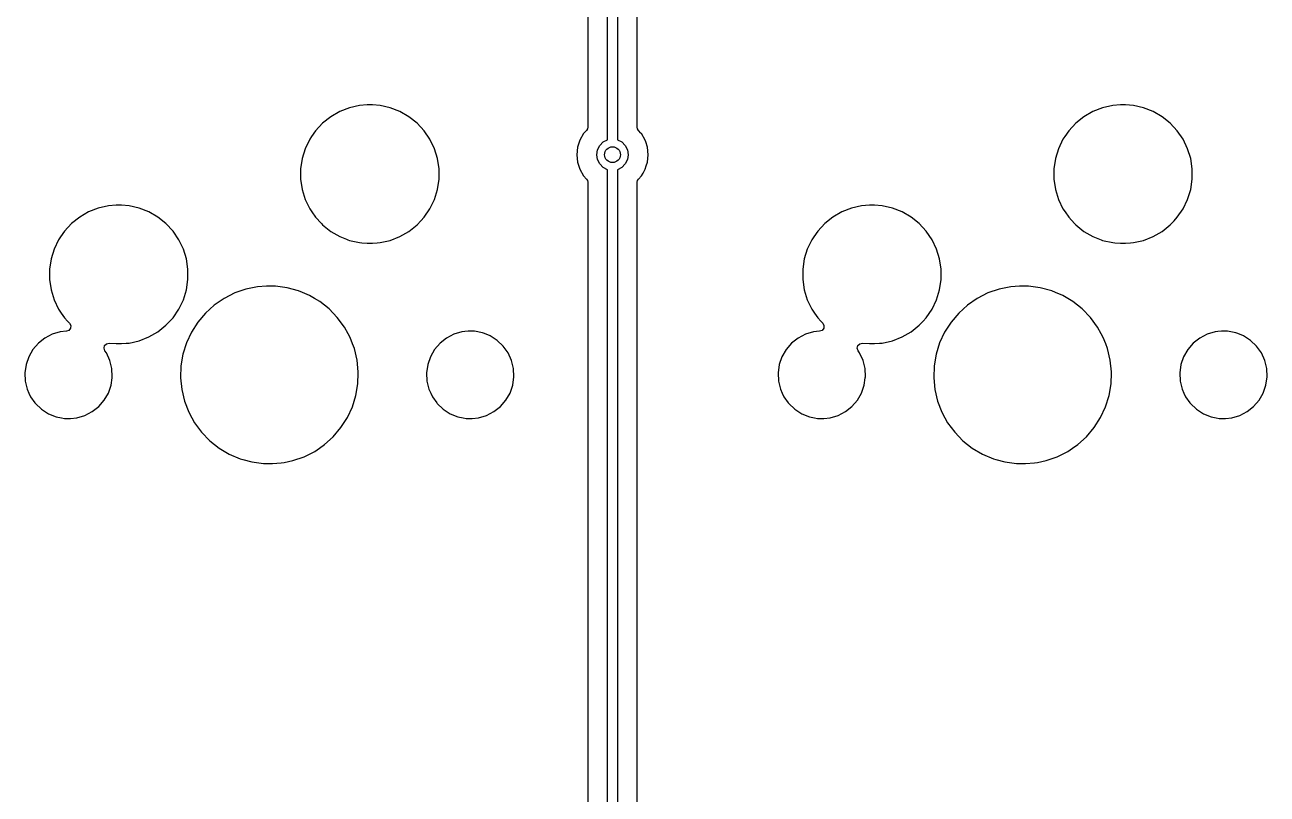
# Model space of a CAD drawing. Extents: x 30 to 259, y -142 to -25.
# Drawn here: x 137.88 to 169.3, y -83.23 to -63.77 of the extents above; entities that cross this region are included whole.
import ezdxf

# ---------------------------------------------------------------- set-up
doc = ezdxf.new("R2010")
doc.units = 0
doc.layers.add('BLACK', color=7, linetype='CONTINUOUS')

msp = doc.modelspace()

# ---------------------------------------------------------------- linework, layer by layer
at = {"layer": 'BLACK', "linetype": 'CONTINUOUS'}
for p, q in [((152.615, -66.6763), (152.615, -47.8777)), ((152.865, -47.8777), (152.865, -66.6763)), ((152.114, -48.1967), (152.114, -66.3573)), ((153.365, -66.3573), (153.365, -53.5224)), ((145.841, -65.9634), (145.614, -66.0946)), ((146.085, -65.8676), (145.841, -65.9634)), ((146.341, -65.8092), (146.085, -65.8676)), ((146.537, -65.7945), (146.341, -65.8092)), ((146.668, -65.7945), (146.537, -65.7945)), ((146.537, -65.7945), (146.537, -65.7945)), ((146.864, -65.8092), (146.668, -65.7945)), ((146.668, -65.7945), (146.668, -65.7945)), ((147.12, -65.8676), (146.864, -65.8092)), ((147.364, -65.9634), (147.12, -65.8676)), ((147.591, -66.0946), (147.364, -65.9634)), ((164.891, -65.9634), (164.664, -66.0946)), ((165.135, -65.8676), (164.891, -65.9634)), ((165.391, -65.8092), (165.135, -65.8676)), ((165.587, -65.7945), (165.391, -65.8092)), ((165.718, -65.7945), (165.587, -65.7945)), ((165.587, -65.7945), (165.587, -65.7945)), ((165.914, -65.8092), (165.718, -65.7945)), ((165.718, -65.7945), (165.718, -65.7945)), ((166.17, -65.8676), (165.914, -65.8092)), ((166.414, -65.9634), (166.17, -65.8676)), ((166.641, -66.0946), (166.414, -65.9634)), ((145.409, -66.2582), (145.23, -66.4505)), ((145.614, -66.0946), (145.409, -66.2582)), ((147.796, -66.2582), (147.591, -66.0946)), ((147.591, -66.0946), (147.591, -66.0946)), ((147.975, -66.4505), (147.796, -66.2582)), ((147.796, -66.2582), (147.796, -66.2582)), ((147.796, -66.2582), (147.796, -66.2582)), ((164.459, -66.2582), (164.28, -66.4505)), ((164.664, -66.0946), (164.459, -66.2582)), ((166.846, -66.2582), (166.641, -66.0946)), ((166.641, -66.0946), (166.641, -66.0946)), ((167.025, -66.4505), (166.846, -66.2582)), ((166.846, -66.2582), (166.846, -66.2582)), ((166.846, -66.2582), (166.846, -66.2582)), ((145.13, -66.5979), (145.082, -66.6673)), ((145.23, -66.4505), (145.13, -66.5979)), ((148.123, -66.6673), (147.975, -66.4505)), ((147.975, -66.4505), (147.975, -66.4505)), ((147.975, -66.4505), (147.975, -66.4505)), ((152.007, -66.5238), (151.913, -66.6877)), ((152.05, -66.4771), (152.007, -66.5238)), ((152.083, -66.4403), (152.05, -66.4771)), ((152.106, -66.4018), (152.083, -66.4403)), ((152.114, -66.3573), (152.106, -66.4018)), ((153.374, -66.4018), (153.365, -66.3573)), ((153.397, -66.4403), (153.374, -66.4018)), ((153.459, -66.5092), (153.397, -66.4403)), ((153.473, -66.5238), (153.459, -66.5092)), ((153.567, -66.6877), (153.473, -66.5238)), ((164.18, -66.5979), (164.132, -66.6673)), ((164.28, -66.4505), (164.18, -66.5979)), ((167.173, -66.6673), (167.025, -66.4505)), ((167.025, -66.4505), (167.025, -66.4505)), ((167.025, -66.4505), (167.025, -66.4505)), ((144.968, -66.9037), (144.891, -67.1544)), ((145.082, -66.6673), (144.968, -66.9037)), ((148.237, -66.9037), (148.123, -66.6673)), ((148.314, -67.1544), (148.237, -66.9037)), ((151.854, -66.8677), (151.835, -67.056)), ((151.913, -66.6877), (151.854, -66.8677)), ((152.36, -66.9324), (152.416, -66.8209)), ((152.416, -66.8209), (152.505, -66.7324)), ((152.505, -66.7324), (152.615, -66.6763)), ((152.865, -66.6763), (152.975, -66.7324)), ((152.975, -66.7324), (153.064, -66.8209)), ((153.064, -66.8209), (153.12, -66.9324)), ((153.581, -66.7313), (153.567, -66.6877)), ((153.626, -66.8677), (153.581, -66.7313)), ((153.645, -67.056), (153.626, -66.8677)), ((164.018, -66.9037), (163.941, -67.1544)), ((164.132, -66.6673), (164.018, -66.9037)), ((167.287, -66.9037), (167.173, -66.6673)), ((167.364, -67.1544), (167.287, -66.9037)), ((144.891, -67.1544), (144.852, -67.4138)), ((148.353, -67.4138), (148.314, -67.1544)), ((151.835, -67.056), (151.854, -67.2443)), ((152.34, -67.056), (152.36, -66.9324)), ((152.36, -67.1796), (152.34, -67.056)), ((152.416, -67.2911), (152.36, -67.1796)), ((153.12, -67.1796), (153.064, -67.2911)), ((153.12, -66.9324), (153.14, -67.056)), ((153.14, -67.056), (153.12, -67.1796)), ((153.626, -67.2443), (153.645, -67.056)), ((163.941, -67.1544), (163.902, -67.4138)), ((167.403, -67.4138), (167.364, -67.1544)), ((144.852, -67.4138), (144.852, -67.6762)), ((148.353, -67.6762), (148.353, -67.4138)), ((151.854, -67.2443), (151.913, -67.4243)), ((151.913, -67.4243), (152.007, -67.5882)), ((152.505, -67.3796), (152.416, -67.2911)), ((152.615, -67.4357), (152.505, -67.3796)), ((152.615, -86.7423), (152.615, -67.4357)), ((152.975, -67.3796), (152.865, -67.4357)), ((152.865, -67.4357), (152.865, -86.7423)), ((153.064, -67.2911), (152.975, -67.3796)), ((153.473, -67.5882), (153.512, -67.52)), ((153.512, -67.52), (153.567, -67.4243)), ((153.567, -67.4243), (153.594, -67.3417)), ((153.594, -67.3417), (153.626, -67.2443)), ((163.902, -67.4138), (163.902, -67.6762)), ((167.403, -67.6762), (167.403, -67.4138)), ((144.852, -67.6762), (144.891, -67.9356)), ((148.314, -67.9356), (148.353, -67.6762)), ((152.007, -67.5882), (152.007, -67.5882)), ((152.007, -67.5882), (152.083, -67.6717)), ((152.083, -67.6717), (152.106, -67.7102)), ((152.106, -67.7102), (152.114, -67.7547)), ((152.114, -67.7547), (152.114, -86.4233)), ((153.365, -67.7547), (153.374, -67.7102)), ((153.365, -72.5724), (153.365, -67.7547)), ((153.374, -67.7102), (153.395, -67.6762)), ((153.395, -67.6762), (153.397, -67.6717)), ((153.397, -67.6717), (153.473, -67.5882)), ((163.902, -67.6762), (163.941, -67.9356)), ((167.364, -67.9356), (167.403, -67.6762)), ((144.891, -67.9356), (144.968, -68.1863)), ((148.237, -68.1863), (148.314, -67.9356)), ((163.941, -67.9356), (164.018, -68.1863)), ((167.287, -68.1863), (167.364, -67.9356)), ((139.735, -68.4076), (139.491, -68.5034)), ((139.991, -68.3492), (139.735, -68.4076)), ((140.187, -68.3345), (139.991, -68.3492)), ((140.318, -68.3345), (140.187, -68.3345)), ((140.187, -68.3345), (140.187, -68.3345)), ((140.514, -68.3492), (140.318, -68.3345)), ((140.318, -68.3345), (140.318, -68.3345)), ((140.77, -68.4076), (140.514, -68.3492)), ((141.014, -68.5034), (140.77, -68.4076)), ((144.968, -68.1863), (145.082, -68.4227)), ((145.082, -68.4227), (145.137, -68.5034)), ((147.975, -68.6395), (148.123, -68.4227)), ((148.123, -68.4227), (148.237, -68.1863)), ((158.785, -68.4076), (158.541, -68.5034)), ((159.041, -68.3492), (158.785, -68.4076)), ((159.237, -68.3345), (159.041, -68.3492)), ((159.368, -68.3345), (159.237, -68.3345)), ((159.237, -68.3345), (159.237, -68.3345)), ((159.564, -68.3492), (159.368, -68.3345)), ((159.368, -68.3345), (159.368, -68.3345)), ((159.82, -68.4076), (159.564, -68.3492)), ((160.064, -68.5034), (159.82, -68.4076)), ((164.018, -68.1863), (164.132, -68.4227)), ((164.132, -68.4227), (164.187, -68.5034)), ((167.025, -68.6395), (167.173, -68.4227)), ((167.173, -68.4227), (167.287, -68.1863)), ((139.059, -68.7982), (138.88, -68.9905)), ((139.264, -68.6346), (139.059, -68.7982)), ((139.491, -68.5034), (139.264, -68.6346)), ((141.241, -68.6346), (141.014, -68.5034)), ((141.446, -68.7982), (141.241, -68.6346)), ((141.241, -68.6346), (141.241, -68.6346)), ((141.625, -68.9905), (141.446, -68.7982)), ((141.446, -68.7982), (141.446, -68.7982)), ((141.446, -68.7982), (141.446, -68.7982)), ((145.137, -68.5034), (145.23, -68.6395)), ((145.23, -68.6395), (145.377, -68.7982)), ((145.377, -68.7982), (145.409, -68.8318)), ((147.796, -68.8318), (147.896, -68.7248)), ((147.896, -68.7248), (147.975, -68.6395)), ((147.975, -68.6395), (147.975, -68.6395)), ((147.975, -68.6395), (147.975, -68.6395)), ((158.109, -68.7982), (157.93, -68.9905)), ((158.314, -68.6346), (158.109, -68.7982)), ((158.541, -68.5034), (158.314, -68.6346)), ((160.291, -68.6346), (160.064, -68.5034)), ((160.496, -68.7982), (160.291, -68.6346)), ((160.291, -68.6346), (160.291, -68.6346)), ((160.675, -68.9905), (160.496, -68.7982)), ((160.496, -68.7982), (160.496, -68.7982)), ((160.496, -68.7982), (160.496, -68.7982)), ((164.187, -68.5034), (164.28, -68.6395)), ((164.28, -68.6395), (164.427, -68.7982)), ((164.427, -68.7982), (164.459, -68.8318)), ((166.846, -68.8318), (166.946, -68.7248)), ((166.946, -68.7248), (167.025, -68.6395)), ((167.025, -68.6395), (167.025, -68.6395)), ((167.025, -68.6395), (167.025, -68.6395)), ((138.88, -68.9905), (138.78, -69.1379)), ((141.773, -69.2073), (141.625, -68.9905)), ((141.625, -68.9905), (141.625, -68.9905)), ((141.625, -68.9905), (141.625, -68.9905)), ((145.409, -68.8318), (145.614, -68.9954)), ((145.614, -68.9954), (145.841, -69.1266)), ((147.364, -69.1266), (147.591, -68.9954)), ((147.591, -68.9954), (147.796, -68.8318)), ((157.93, -68.9905), (157.83, -69.1379)), ((160.823, -69.2073), (160.675, -68.9905)), ((160.675, -68.9905), (160.675, -68.9905)), ((160.675, -68.9905), (160.675, -68.9905)), ((164.459, -68.8318), (164.664, -68.9954)), ((164.664, -68.9954), (164.891, -69.1266)), ((166.414, -69.1266), (166.641, -68.9954)), ((166.641, -68.9954), (166.846, -68.8318)), ((138.732, -69.2073), (138.618, -69.4437)), ((138.78, -69.1379), (138.732, -69.2073)), ((141.887, -69.4437), (141.773, -69.2073)), ((145.841, -69.1266), (146.009, -69.1926)), ((146.009, -69.1926), (146.047, -69.2073)), ((146.047, -69.2073), (146.085, -69.2224)), ((146.085, -69.2224), (146.341, -69.2808)), ((146.341, -69.2808), (146.397, -69.285)), ((146.397, -69.285), (146.537, -69.2955)), ((146.537, -69.2955), (146.537, -69.2955)), ((146.537, -69.2955), (146.668, -69.2955)), ((146.668, -69.2955), (146.791, -69.2863)), ((146.668, -69.2955), (146.668, -69.2955)), ((146.791, -69.2863), (146.864, -69.2808)), ((146.864, -69.2808), (147.12, -69.2224)), ((147.12, -69.2224), (147.364, -69.1266)), ((157.782, -69.2073), (157.668, -69.4437)), ((157.83, -69.1379), (157.782, -69.2073)), ((160.937, -69.4437), (160.823, -69.2073)), ((164.891, -69.1266), (165.059, -69.1926)), ((165.059, -69.1926), (165.097, -69.2073)), ((165.097, -69.2073), (165.135, -69.2224)), ((165.135, -69.2224), (165.391, -69.2808)), ((165.391, -69.2808), (165.447, -69.285)), ((165.447, -69.285), (165.587, -69.2955)), ((165.587, -69.2955), (165.587, -69.2955)), ((165.587, -69.2955), (165.718, -69.2955)), ((165.718, -69.2955), (165.841, -69.2863)), ((165.718, -69.2955), (165.718, -69.2955)), ((165.841, -69.2863), (165.914, -69.2808)), ((165.914, -69.2808), (166.17, -69.2224)), ((166.17, -69.2224), (166.414, -69.1266)), ((138.541, -69.6944), (138.502, -69.9538)), ((138.618, -69.4437), (138.541, -69.6944)), ((141.964, -69.6944), (141.887, -69.4437)), ((142.003, -69.9538), (141.964, -69.6944)), ((157.591, -69.6944), (157.552, -69.9538)), ((157.668, -69.4437), (157.591, -69.6944)), ((161.014, -69.6944), (160.937, -69.4437)), ((161.053, -69.9538), (161.014, -69.6944)), ((138.502, -69.9538), (138.502, -70.2162)), ((142.003, -70.2162), (142.003, -69.9538)), ((157.552, -69.9538), (157.552, -70.2162)), ((161.053, -70.2162), (161.053, -69.9538)), ((138.502, -70.2162), (138.541, -70.4756)), ((141.964, -70.4756), (142.003, -70.2162)), ((143.987, -70.3806), (143.763, -70.3956)), ((144.213, -70.3806), (143.987, -70.3806)), ((143.987, -70.3806), (143.987, -70.3806)), ((144.511, -70.4207), (144.213, -70.3806)), ((157.552, -70.2162), (157.591, -70.4756)), ((161.014, -70.4756), (161.053, -70.2162)), ((163.037, -70.3806), (162.813, -70.3956)), ((163.263, -70.3806), (163.037, -70.3806)), ((163.037, -70.3806), (163.037, -70.3806)), ((163.561, -70.4207), (163.263, -70.3806)), ((138.541, -70.4756), (138.618, -70.7263)), ((141.887, -70.7263), (141.964, -70.4756)), ((142.916, -70.6896), (142.668, -70.8597)), ((143.184, -70.5541), (142.916, -70.6896)), ((143.468, -70.4555), (143.184, -70.5541)), ((143.763, -70.3956), (143.468, -70.4555)), ((144.8, -70.5), (144.511, -70.4207)), ((144.511, -70.4207), (144.511, -70.4207)), ((144.511, -70.4207), (144.511, -70.4207)), ((144.896, -70.5406), (144.8, -70.5)), ((145.077, -70.6173), (144.896, -70.5406)), ((145.206, -70.6939), (145.077, -70.6173)), ((145.336, -70.7705), (145.206, -70.6939)), ((157.591, -70.4756), (157.668, -70.7263)), ((160.937, -70.7263), (161.014, -70.4756)), ((161.966, -70.6896), (161.718, -70.8597)), ((162.234, -70.5541), (161.966, -70.6896)), ((162.518, -70.4555), (162.234, -70.5541)), ((162.813, -70.3956), (162.518, -70.4555)), ((163.85, -70.5), (163.561, -70.4207)), ((163.561, -70.4207), (163.561, -70.4207)), ((163.561, -70.4207), (163.561, -70.4207)), ((163.946, -70.5406), (163.85, -70.5)), ((164.127, -70.6173), (163.946, -70.5406)), ((164.256, -70.6939), (164.127, -70.6173)), ((164.386, -70.7705), (164.256, -70.6939)), ((138.618, -70.7263), (138.732, -70.9627)), ((138.732, -70.9627), (138.799, -71.0612)), ((141.625, -71.1795), (141.773, -70.9627)), ((141.773, -70.9627), (141.887, -70.7263)), ((142.668, -70.8597), (142.446, -71.0612)), ((145.571, -70.9567), (145.336, -70.7705)), ((145.336, -70.7705), (145.336, -70.7705)), ((145.336, -70.7705), (145.336, -70.7705)), ((145.78, -71.1727), (145.571, -70.9567)), ((157.668, -70.7263), (157.782, -70.9627)), ((157.782, -70.9627), (157.849, -71.0612)), ((160.675, -71.1795), (160.823, -70.9627)), ((160.823, -70.9627), (160.937, -70.7263)), ((161.718, -70.8597), (161.496, -71.0612)), ((164.621, -70.9567), (164.386, -70.7705)), ((164.386, -70.7705), (164.386, -70.7705)), ((164.386, -70.7705), (164.386, -70.7705)), ((164.83, -71.1727), (164.621, -70.9567)), ((138.799, -71.0612), (138.88, -71.1795)), ((138.88, -71.1795), (138.959, -71.2646)), ((138.959, -71.2646), (139.007, -71.316)), ((139.007, -71.316), (139.038, -71.3767)), ((141.446, -71.3718), (141.546, -71.2648)), ((141.546, -71.2648), (141.625, -71.1795)), ((141.625, -71.1795), (141.625, -71.1795)), ((141.625, -71.1795), (141.625, -71.1795)), ((142.252, -71.2907), (142.09, -71.544)), ((142.446, -71.0612), (142.252, -71.2907)), ((145.959, -71.4146), (145.78, -71.1727)), ((157.849, -71.0612), (157.93, -71.1795)), ((157.93, -71.1795), (158.009, -71.2646)), ((158.009, -71.2646), (158.057, -71.316)), ((158.057, -71.316), (158.088, -71.3767)), ((160.496, -71.3718), (160.596, -71.2648)), ((160.596, -71.2648), (160.675, -71.1795)), ((160.675, -71.1795), (160.675, -71.1795)), ((160.675, -71.1795), (160.675, -71.1795)), ((161.302, -71.2907), (161.14, -71.544)), ((161.496, -71.0612), (161.302, -71.2907)), ((165.009, -71.4146), (164.83, -71.1727)), ((138.571, -71.5978), (138.384, -71.6942)), ((138.773, -71.5386), (138.571, -71.5978)), ((138.928, -71.5238), (138.773, -71.5386)), ((138.991, -71.499), (138.928, -71.5238)), ((139.032, -71.4445), (138.991, -71.499)), ((139.038, -71.3767), (139.032, -71.4445)), ((141.014, -71.6666), (141.241, -71.5354)), ((141.241, -71.5354), (141.446, -71.3718)), ((142.09, -71.544), (141.963, -71.8165)), ((146.053, -71.5869), (145.959, -71.4146)), ((146.103, -71.6781), (146.053, -71.5869)), ((148.731, -71.5978), (148.544, -71.6942)), ((148.933, -71.5386), (148.731, -71.5978)), ((149.003, -71.5319), (148.933, -71.5386)), ((149.09, -71.5236), (149.003, -71.5319)), ((149.248, -71.5236), (149.09, -71.5236)), ((149.454, -71.5634), (149.248, -71.5236)), ((149.248, -71.5236), (149.248, -71.5236)), ((149.503, -71.583), (149.454, -71.5634)), ((149.454, -71.5634), (149.454, -71.5634)), ((149.454, -71.5634), (149.454, -71.5634)), ((149.649, -71.6416), (149.503, -71.583)), ((157.621, -71.5978), (157.434, -71.6942)), ((157.823, -71.5386), (157.621, -71.5978)), ((157.978, -71.5238), (157.823, -71.5386)), ((158.041, -71.499), (157.978, -71.5238)), ((158.082, -71.4445), (158.041, -71.499)), ((158.088, -71.3767), (158.082, -71.4445)), ((160.064, -71.6666), (160.291, -71.5354)), ((160.291, -71.5354), (160.496, -71.3718)), ((161.14, -71.544), (161.013, -71.8165)), ((165.103, -71.5869), (165.009, -71.4146)), ((165.153, -71.6781), (165.103, -71.5869)), ((167.781, -71.5978), (167.594, -71.6942)), ((167.983, -71.5386), (167.781, -71.5978)), ((168.053, -71.5319), (167.983, -71.5386)), ((168.14, -71.5236), (168.053, -71.5319)), ((168.298, -71.5236), (168.14, -71.5236)), ((168.504, -71.5634), (168.298, -71.5236)), ((168.298, -71.5236), (168.298, -71.5236)), ((168.553, -71.583), (168.504, -71.5634)), ((168.504, -71.5634), (168.504, -71.5634)), ((168.504, -71.5634), (168.504, -71.5634)), ((168.699, -71.6416), (168.553, -71.583)), ((138.219, -71.8243), (138.081, -71.9832)), ((138.384, -71.6942), (138.219, -71.8243)), ((139.88, -71.9526), (139.895, -71.8852)), ((139.902, -72.018), (139.88, -71.9526)), ((139.895, -71.8852), (139.945, -71.8368)), ((139.945, -71.8368), (140.013, -71.8224)), ((140.013, -71.8224), (140.187, -71.8355)), ((140.187, -71.8355), (140.187, -71.8355)), ((140.187, -71.8355), (140.318, -71.8355)), ((140.318, -71.8355), (140.441, -71.8263)), ((140.318, -71.8355), (140.318, -71.8355)), ((140.441, -71.8263), (140.514, -71.8208)), ((140.514, -71.8208), (140.77, -71.7624)), ((140.77, -71.7624), (141.014, -71.6666)), ((141.963, -71.8165), (141.874, -72.1035)), ((146.164, -71.8368), (146.103, -71.6781)), ((146.211, -71.9586), (146.164, -71.8368)), ((148.379, -71.8243), (148.241, -71.9832)), ((148.544, -71.6942), (148.379, -71.8243)), ((149.826, -71.7553), (149.649, -71.6416)), ((149.979, -71.9005), (149.826, -71.7553)), ((149.826, -71.7553), (149.826, -71.7553)), ((149.826, -71.7553), (149.826, -71.7553)), ((150.101, -72.0718), (149.979, -71.9005)), ((149.979, -71.9005), (149.979, -71.9005)), ((157.269, -71.8243), (157.131, -71.9832)), ((157.434, -71.6942), (157.269, -71.8243)), ((158.93, -71.9526), (158.945, -71.8852)), ((158.952, -72.018), (158.93, -71.9526)), ((158.945, -71.8852), (158.995, -71.8368)), ((158.995, -71.8368), (159.063, -71.8224)), ((159.063, -71.8224), (159.237, -71.8355)), ((159.237, -71.8355), (159.237, -71.8355)), ((159.237, -71.8355), (159.368, -71.8355)), ((159.368, -71.8355), (159.491, -71.8263)), ((159.368, -71.8355), (159.368, -71.8355)), ((159.491, -71.8263), (159.564, -71.8208)), ((159.564, -71.8208), (159.82, -71.7624)), ((159.82, -71.7624), (160.064, -71.6666)), ((161.013, -71.8165), (160.924, -72.1035)), ((165.214, -71.8368), (165.153, -71.6781)), ((165.261, -71.9586), (165.214, -71.8368)), ((167.429, -71.8243), (167.291, -71.9832)), ((167.594, -71.6942), (167.429, -71.8243)), ((168.876, -71.7553), (168.699, -71.6416)), ((169.029, -71.9005), (168.876, -71.7553)), ((168.876, -71.7553), (168.876, -71.7553)), ((168.876, -71.7553), (168.876, -71.7553)), ((169.151, -72.0718), (169.029, -71.9005)), ((169.029, -71.9005), (169.029, -71.9005)), ((137.976, -72.1654), (137.907, -72.3642)), ((138.081, -71.9832), (137.976, -72.1654)), ((139.941, -72.0718), (139.902, -72.018)), ((140.028, -72.2631), (139.941, -72.0718)), ((139.941, -72.0718), (139.941, -72.0718)), ((139.941, -72.0718), (139.941, -72.0718)), ((140.078, -72.4675), (140.028, -72.2631)), ((141.874, -72.1035), (141.824, -72.3998)), ((146.281, -72.2509), (146.211, -71.9586)), ((146.311, -72.5498), (146.281, -72.2509)), ((148.136, -72.1654), (148.067, -72.3642)), ((148.241, -71.9832), (148.136, -72.1654)), ((150.188, -72.2631), (150.101, -72.0718)), ((150.101, -72.0718), (150.101, -72.0718)), ((150.101, -72.0718), (150.101, -72.0718)), ((150.238, -72.4675), (150.188, -72.2631)), ((157.026, -72.1654), (156.957, -72.3642)), ((157.131, -71.9832), (157.026, -72.1654)), ((158.991, -72.0718), (158.952, -72.018)), ((159.078, -72.2631), (158.991, -72.0718)), ((158.991, -72.0718), (158.991, -72.0718)), ((158.991, -72.0718), (158.991, -72.0718)), ((159.128, -72.4675), (159.078, -72.2631)), ((160.924, -72.1035), (160.874, -72.3998)), ((165.331, -72.2509), (165.261, -71.9586)), ((165.361, -72.5498), (165.331, -72.2509)), ((167.186, -72.1654), (167.117, -72.3642)), ((167.291, -71.9832), (167.186, -72.1654)), ((169.238, -72.2631), (169.151, -72.0718)), ((169.151, -72.0718), (169.151, -72.0718)), ((169.151, -72.0718), (169.151, -72.0718)), ((169.288, -72.4675), (169.238, -72.2631)), ((137.907, -72.3642), (137.877, -72.5724)), ((137.877, -72.5724), (137.887, -72.7825)), ((137.877, -72.5724), (137.877, -72.5724)), ((140.088, -72.6776), (140.078, -72.4675)), ((141.824, -72.3998), (141.814, -72.7002)), ((146.301, -72.8502), (146.31, -72.5724)), ((146.31, -72.5724), (146.311, -72.5498)), ((148.067, -72.3642), (148.037, -72.5724)), ((148.037, -72.5724), (148.047, -72.7825)), ((148.037, -72.5724), (148.037, -72.5724)), ((150.248, -72.6776), (150.238, -72.4675)), ((153.365, -86.4233), (153.365, -72.5724)), ((156.957, -72.3642), (156.927, -72.5724)), ((156.927, -72.5724), (156.937, -72.7825)), ((156.927, -72.5724), (156.927, -72.5724)), ((159.138, -72.6776), (159.128, -72.4675)), ((160.874, -72.3998), (160.864, -72.7002)), ((165.351, -72.8502), (165.36, -72.5724)), ((165.36, -72.5724), (165.361, -72.5498)), ((167.117, -72.3642), (167.087, -72.5724)), ((167.087, -72.5724), (167.097, -72.7825)), ((167.087, -72.5724), (167.087, -72.5724)), ((169.298, -72.6776), (169.288, -72.4675)), ((137.887, -72.7825), (137.937, -72.9869)), ((139.989, -73.0846), (140.058, -72.8858)), ((140.058, -72.8858), (140.084, -72.7002)), ((140.084, -72.7002), (140.088, -72.6776)), ((141.814, -72.7002), (141.844, -72.9991)), ((146.251, -73.1465), (146.301, -72.8502)), ((148.047, -72.7825), (148.097, -72.9869)), ((150.149, -73.0846), (150.218, -72.8858)), ((150.218, -72.8858), (150.248, -72.6776)), ((156.937, -72.7825), (156.987, -72.9869)), ((159.039, -73.0846), (159.108, -72.8858)), ((159.108, -72.8858), (159.134, -72.7002)), ((159.134, -72.7002), (159.138, -72.6776)), ((160.864, -72.7002), (160.894, -72.9991)), ((165.301, -73.1465), (165.351, -72.8502)), ((167.097, -72.7825), (167.147, -72.9869)), ((169.199, -73.0846), (169.268, -72.8858)), ((169.268, -72.8858), (169.298, -72.6776)), ((137.937, -72.9869), (137.982, -73.0846)), ((137.982, -73.0846), (138.024, -73.1782)), ((138.024, -73.1782), (138.133, -73.3312)), ((139.884, -73.2668), (139.989, -73.0846)), ((141.844, -72.9991), (141.914, -73.2914)), ((146.162, -73.4335), (146.251, -73.1465)), ((148.097, -72.9869), (148.142, -73.0846)), ((148.142, -73.0846), (148.184, -73.1782)), ((148.184, -73.1782), (148.293, -73.3312)), ((150.044, -73.2668), (150.149, -73.0846)), ((156.987, -72.9869), (157.032, -73.0846)), ((157.032, -73.0846), (157.074, -73.1782)), ((157.074, -73.1782), (157.183, -73.3312)), ((158.934, -73.2668), (159.039, -73.0846)), ((160.894, -72.9991), (160.964, -73.2914)), ((165.212, -73.4335), (165.301, -73.1465)), ((167.147, -72.9869), (167.192, -73.0846)), ((167.192, -73.0846), (167.234, -73.1782)), ((167.234, -73.1782), (167.343, -73.3312)), ((169.094, -73.2668), (169.199, -73.0846)), ((138.133, -73.3312), (138.146, -73.3495)), ((138.146, -73.3495), (138.299, -73.4947)), ((138.299, -73.4947), (138.299, -73.4947)), ((138.299, -73.4947), (138.299, -73.4947)), ((138.299, -73.4947), (138.476, -73.6084)), ((139.581, -73.5558), (139.746, -73.4257)), ((139.746, -73.4257), (139.884, -73.2668)), ((141.914, -73.2914), (142.022, -73.5719)), ((146.035, -73.706), (146.162, -73.4335)), ((148.293, -73.3312), (148.306, -73.3495)), ((148.306, -73.3495), (148.459, -73.4947)), ((148.459, -73.4947), (148.459, -73.4947)), ((148.459, -73.4947), (148.459, -73.4947)), ((148.459, -73.4947), (148.636, -73.6084)), ((149.741, -73.5558), (149.906, -73.4257)), ((149.906, -73.4257), (150.044, -73.2668)), ((157.183, -73.3312), (157.196, -73.3495)), ((157.196, -73.3495), (157.349, -73.4947)), ((157.349, -73.4947), (157.349, -73.4947)), ((157.349, -73.4947), (157.349, -73.4947)), ((157.349, -73.4947), (157.526, -73.6084)), ((158.631, -73.5558), (158.796, -73.4257)), ((158.796, -73.4257), (158.934, -73.2668)), ((160.964, -73.2914), (161.072, -73.5719)), ((165.085, -73.706), (165.212, -73.4335)), ((167.343, -73.3312), (167.356, -73.3495)), ((167.356, -73.3495), (167.509, -73.4947)), ((167.509, -73.4947), (167.509, -73.4947)), ((167.509, -73.4947), (167.509, -73.4947)), ((167.509, -73.4947), (167.686, -73.6084)), ((168.791, -73.5558), (168.956, -73.4257)), ((168.956, -73.4257), (169.094, -73.2668)), ((138.476, -73.6084), (138.476, -73.6084)), ((138.476, -73.6084), (138.671, -73.6866)), ((138.671, -73.6866), (138.8, -73.7114)), ((138.8, -73.7114), (138.877, -73.7264)), ((138.877, -73.7264), (138.877, -73.7264)), ((138.877, -73.7264), (139.035, -73.7264)), ((139.035, -73.7264), (139.192, -73.7114)), ((139.035, -73.7264), (139.035, -73.7264)), ((139.192, -73.7114), (139.394, -73.6522)), ((139.394, -73.6522), (139.581, -73.5558)), ((142.022, -73.5719), (142.099, -73.7114)), ((142.099, -73.7114), (142.166, -73.8354)), ((142.166, -73.8354), (142.345, -74.0773)), ((145.873, -73.9593), (146.035, -73.706)), ((148.636, -73.6084), (148.636, -73.6084)), ((148.636, -73.6084), (148.831, -73.6866)), ((148.831, -73.6866), (148.96, -73.7114)), ((148.96, -73.7114), (149.037, -73.7264)), ((149.037, -73.7264), (149.037, -73.7264)), ((149.037, -73.7264), (149.195, -73.7264)), ((149.195, -73.7264), (149.352, -73.7114)), ((149.195, -73.7264), (149.195, -73.7264)), ((149.352, -73.7114), (149.554, -73.6522)), ((149.554, -73.6522), (149.741, -73.5558)), ((157.526, -73.6084), (157.526, -73.6084)), ((157.526, -73.6084), (157.721, -73.6866)), ((157.721, -73.6866), (157.85, -73.7114)), ((157.85, -73.7114), (157.927, -73.7264)), ((157.927, -73.7264), (157.927, -73.7264)), ((157.927, -73.7264), (158.085, -73.7264)), ((158.085, -73.7264), (158.242, -73.7114)), ((158.085, -73.7264), (158.085, -73.7264)), ((158.242, -73.7114), (158.444, -73.6522)), ((158.444, -73.6522), (158.631, -73.5558)), ((161.072, -73.5719), (161.149, -73.7114)), ((161.149, -73.7114), (161.216, -73.8354)), ((161.216, -73.8354), (161.395, -74.0773)), ((164.923, -73.9593), (165.085, -73.706)), ((167.686, -73.6084), (167.686, -73.6084)), ((167.686, -73.6084), (167.881, -73.6866)), ((167.881, -73.6866), (168.01, -73.7114)), ((168.01, -73.7114), (168.087, -73.7264)), ((168.087, -73.7264), (168.087, -73.7264)), ((168.087, -73.7264), (168.245, -73.7264)), ((168.245, -73.7264), (168.402, -73.7114)), ((168.245, -73.7264), (168.245, -73.7264)), ((168.402, -73.7114), (168.604, -73.6522)), ((168.604, -73.6522), (168.791, -73.5558)), ((142.345, -74.0773), (142.554, -74.2933)), ((145.679, -74.1888), (145.873, -73.9593)), ((161.395, -74.0773), (161.604, -74.2933)), ((164.729, -74.1888), (164.923, -73.9593)), ((142.554, -74.2933), (142.789, -74.4795)), ((145.327, -74.4795), (145.457, -74.3903)), ((145.457, -74.3903), (145.679, -74.1888)), ((161.604, -74.2933), (161.839, -74.4795)), ((164.377, -74.4795), (164.507, -74.3903)), ((164.507, -74.3903), (164.729, -74.1888)), ((142.789, -74.4795), (143.048, -74.6327)), ((143.048, -74.6327), (143.325, -74.75)), ((143.325, -74.75), (143.325, -74.75)), ((143.325, -74.75), (143.325, -74.75)), ((143.325, -74.75), (143.389, -74.7675)), ((143.389, -74.7675), (143.614, -74.8293)), ((144.657, -74.7945), (144.941, -74.6959)), ((144.941, -74.6959), (145.075, -74.6282)), ((145.075, -74.6282), (145.209, -74.5604)), ((145.209, -74.5604), (145.327, -74.4795)), ((161.839, -74.4795), (162.098, -74.6327)), ((162.098, -74.6327), (162.375, -74.75)), ((162.375, -74.75), (162.375, -74.75)), ((162.375, -74.75), (162.375, -74.75)), ((162.375, -74.75), (162.439, -74.7675)), ((162.439, -74.7675), (162.664, -74.8293)), ((163.707, -74.7945), (163.991, -74.6959)), ((163.991, -74.6959), (164.125, -74.6282)), ((164.125, -74.6282), (164.259, -74.5604)), ((164.259, -74.5604), (164.377, -74.4795)), ((143.614, -74.8293), (143.912, -74.8694)), ((143.912, -74.8694), (144.138, -74.8694)), ((144.138, -74.8694), (144.362, -74.8544)), ((144.138, -74.8694), (144.138, -74.8694)), ((144.362, -74.8544), (144.436, -74.8394)), ((144.436, -74.8394), (144.657, -74.7945)), ((162.664, -74.8293), (162.962, -74.8694)), ((162.962, -74.8694), (163.188, -74.8694)), ((163.188, -74.8694), (163.412, -74.8544)), ((163.188, -74.8694), (163.188, -74.8694)), ((163.412, -74.8544), (163.486, -74.8394)), ((163.486, -74.8394), (163.707, -74.7945))]:
    msp.add_line(p, q, dxfattribs=at)
at = {"layer": 'BLACK'}
msp.add_circle((152.74, -67.056), 0.2, dxfattribs=at)

doc.saveas('drawing.dxf')
